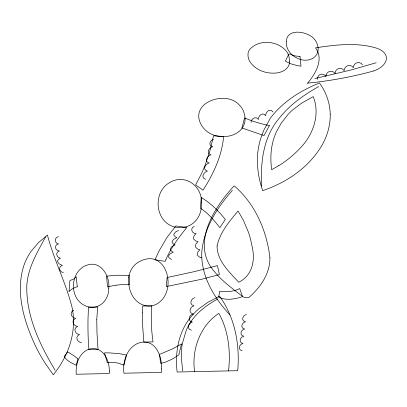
<?xml version="1.0" encoding="UTF-8"?>
<svg xmlns="http://www.w3.org/2000/svg" width="407" height="407" viewBox="0 0 407 407"><rect width="100%" height="100%" fill="white"/><g stroke="black" fill="none" stroke-linecap="round" stroke-linejoin="round"><path stroke-width="0.61" d="M317.638 79.375C316.758 74.354 323.377 72.09 325.87 76.485C325.829 71.556 332.321 69.104 335.022 73.575C334.981 68.646 341.473 66.193 344.169 70.67C344.129 65.736 350.62 63.283 353.322 67.76C353.281 62.831 359.773 60.373 362.474 64.85M69.053 291.437L69.872 280.596L74.176 278.815L76.262 276.846L77.269 286.747M228.546 370.894C230.723 351.363 228.551 330.754 218.839 313.38C200.051 325.707 191.458 349.837 194.597 371.642M251.043 122.339C251.078 118.61 256.034 115.674 258.353 119.47C258.15 115.685 262.968 111.538 265.664 115.7C265.461 111.915 270.273 107.769 272.97 111.935M269.424 125.539L264.011 135.582L241.916 127.956L244.576 117.974A131.578 128.749 -19.2 0 0 269.414 125.58M45.609 236.93C37.246 252.309 27.686 268.106 26.791 286.06C26.236 316.437 39.825 344.744 55.093 370.222M307.58 83.206C315.394 74.003 324.221 59.208 315.511 47.848C335.734 44.79 357.112 42.063 377.004 48.296C392.831 54.09 386.635 66.967 373.54 70.92M193.183 314.311C178.866 329.609 174.659 351.76 177.162 372.029L237.719 370.691C240.023 344.836 234.987 317.562 219.597 296.225L207.936 302.248L199.227 308.481A62.24 60.902 -19.2 0 0 193.183 314.311M232.392 190.405C216.9 207.712 203.734 228.765 201.76 252.416C200.921 276.322 214.291 297.893 229.863 314.937M194.18 226.429C189.754 228.134 191.86 233.735 196.082 233.603L194.175 235.658L193.473 237.576A3.073 3.007 -19.2 0 0 193.834 239.26L195.716 240.954L197.99 241.677L196.082 243.732L195.38 245.65A3.073 3.007 -19.2 0 0 195.747 247.334L197.629 249.028L199.903 249.756L197.99 251.806L197.293 253.729A3.073 3.007 -19.2 0 0 197.654 255.413L199.537 257.107L201.811 257.829M73.815 310.271C68.992 312.159 71.22 318.05 75.722 318.35C70.899 320.233 73.128 326.129 77.635 326.424C72.812 328.307 75.041 334.203 79.543 334.503C74.72 336.386 76.948 342.282 81.451 342.577M278.749 165.69L271.662 169.688C270.36 160.119 270.563 150.259 273.122 140.908A61.396 60.073 -19.2 0 1 276.455 131.731L281.14 123.27L288.064 114.392A64.855 63.461 -19.2 0 1 292.918 109.687L301.607 103.195L313.207 96.612C320.451 114.286 313.232 134.666 300.473 147.817A101.44 99.262 -19.2 0 1 278.754 165.695M318.62 86.569C306.527 93.447 294.816 101.297 285.17 111.411A101.14 98.967 -19.2 0 0 278.062 119.673C263.141 138.253 260.338 163.126 261.721 186.147M217.791 298.967C207.311 304.634 197.344 311.955 190.695 322.003A49.939 48.865 -19.2 0 0 186.136 330.667L183.298 340.323A48.769 47.721 -19.2 0 0 181.827 346.769L181.268 356.715L182.662 371.006M194.836 297.675C190.654 298.662 188.843 304.772 193.991 305.81C189.81 306.802 188.003 312.907 193.147 313.945C188.965 314.937 187.159 321.047 192.308 322.085C188.126 323.072 186.314 329.182 191.463 330.219M58.455 236.65C54.187 237.464 54.167 243.183 58.522 243.864C53.688 244.887 55.001 250.819 59.503 251.058C54.914 252.111 56.502 257.728 60.49 258.252L59.03 259.04L57.794 260.419A2.244 2.193 -19.2 0 0 57.657 261.925L59.122 263.863L62.388 265.425C57.799 266.483 59.386 272.095 63.375 272.619M213.573 139.408C209.671 140.069 208.053 145.721 212.719 146.642C208.959 147.553 205.621 153.47 210.958 154.797C207.199 155.708 203.861 161.625 209.198 162.953C205.438 163.868 202.101 169.78 207.438 171.113C203.678 172.024 200.336 177.94 205.677 179.268M246.383 314.57C242.48 315.232 240.863 320.889 245.528 321.805C241.631 322.471 240.008 328.123 244.678 329.044C240.781 329.706 239.158 335.358 243.829 336.279C239.927 336.94 238.309 342.592 242.974 343.513C239.077 344.174 237.454 349.827 242.124 350.748M178.617 230.382L175.376 232.087L173.947 234.091A2.244 2.193 -19.2 0 0 174.115 235.587L175.376 236.915L176.847 237.637L173.606 239.341L172.176 241.346A2.244 2.193 -19.2 0 0 172.344 242.842L173.606 244.169L175.076 244.892L171.84 246.596L170.411 248.601A2.244 2.193 -19.2 0 0 170.574 250.096L171.84 251.424L173.311 252.147L170.07 253.851L168.64 255.855A2.244 2.193 -19.2 0 0 168.803 257.351L170.07 258.679L171.54 259.401M376.221 62.744L351.149 69.958L314.876 78.531M299.99 56.314L300.997 66.214A61.95 60.618 -19.2 0 1 296.749 65.461L290.471 63.696L285.353 61.147L288.955 53.851L293.788 55.591A22.909 22.416 -19.2 0 0 299.99 56.319M69.032 291.417A17.699 17.318 -19.2 0 1 77.279 286.782M373.56 70.991A383.669 375.422 -19.2 0 1 307.575 83.135M201.521 202.94C201.872 210.277 199.328 218.004 193.595 222.822A19.745 19.317 -19.2 0 1 187.632 226.292C183.842 227.65 179.706 227.971 175.748 227.243A20.843 20.396 -19.2 0 1 169.414 224.898C156.644 217.552 154.548 198.184 163.884 187.296A21.286 20.828 -19.2 0 1 168.106 183.557C183.45 172.685 202.193 184.89 201.521 202.94M217.068 246.001C217.14 260.973 229.345 272.049 238.741 282.27C253.098 275.076 255.571 259.198 251.709 244.795A91.779 89.81 -19.2 0 0 248.448 232.255L243.274 220.055L238.09 211.024C229.339 221.357 219.912 232.458 217.068 246.001M142.323 312.317L142.648 325.702L143.849 342.099L153.027 341.895L152.111 334.488A167.124 163.533 -19.2 0 1 151.511 309.951L151.775 305.84L142.603 306.044L142.323 312.317M96.759 319.581L96.993 333.023L98.031 349.425L88.858 349.628L88.248 339.214A347.603 340.13 -19.2 0 1 88.049 317.684L88.472 307.244L97.644 307.041L96.759 319.581M161.61 368.9L161.564 372.374L123.947 373.209C122.532 362.383 126.231 349.72 136.243 344.119A17.297 16.926 -19.2 0 1 142.933 342.119C156.853 341.015 161.95 357.697 161.61 368.9M286.355 41.341L286.492 44.872A16.346 15.995 -19.2 0 0 288.059 49.761C292.552 57.875 303.856 63.095 312.515 58.516A11.437 11.187 -19.2 0 0 315.364 56.212C319.129 52.488 318.727 46.719 316.448 42.318A16.58 16.224 -19.2 0 0 313.822 38.528C307.463 31.573 287.159 27.569 286.355 41.341M128.576 277.493C128.042 286.91 130.881 297.537 139.133 303.006A19.083 18.671 -19.2 0 0 145.004 305.54L147.192 305.942A14.56 14.245 -19.2 0 0 153.225 305.55C180.23 296.245 167.699 243.91 137.485 262.744A18.9 18.493 -19.2 0 0 133.593 266.214C130.886 269.403 129.294 273.402 128.576 277.493M269.917 257.712C270.182 273.463 260.46 287.439 248.977 297.375C246.866 298.036 244.429 297.909 242.643 296.5C232.85 288.878 222.598 281.558 214.672 271.866C190.273 244.719 213.94 207.417 234.188 185.857C255.123 203.775 266.778 230.723 269.917 257.712M330.235 114.387C330.448 125.855 326.897 137.174 321.011 146.952A94.109 92.089 -19.2 0 1 313.12 157.713C299.934 173.28 281.888 184.152 262.678 190.634C258.476 178.256 256.354 165.013 257.85 151.953A75.402 73.779 -19.2 0 1 260.602 138.818L263.726 130.418L270.273 118.305A90.273 88.334 -19.2 0 1 277.396 109.987C289.102 97.848 303.988 89.265 319.505 82.942C323.631 88.767 326.79 95.289 328.581 102.208A55.693 54.492 -19.2 0 1 330.235 114.387M245.146 118.356C245.218 137.51 218.066 141.6 206.023 130.632A22.095 21.617 -19.2 0 1 201.775 125.671C187.724 102.869 225.992 89.408 239.469 105.154A20.645 20.202 -19.2 0 1 243.06 110.261L244.546 114.367L245.146 118.356M109.33 371.026L109.264 373.529L76.236 374.262C75.565 365.308 78.281 354.741 86.727 350.183A14.204 13.899 -19.2 0 1 92.323 348.616A12.307 12.042 -19.2 0 1 97.665 349.323C106.09 352.706 109.285 362.637 109.33 371.026M73.499 323.351C73.072 342.206 65.13 360.297 53.297 374.771L45.991 364.469A179.304 175.453 -19.2 0 1 36.472 348.016C24.206 322.461 14.55 291.809 24.435 263.899A59.122 57.85 -19.2 0 1 31.044 251.419L38.222 242.852L47.431 235.088C53.872 259.829 65.919 282.738 72.105 307.55A74.796 73.189 -19.2 0 1 73.499 323.351M108.75 288.273C109.142 297.904 101.582 308.201 91.224 307.183A17.593 17.216 -19.2 0 1 85.353 305.805C70.309 299.343 69.638 276.231 82.58 267.277A16.209 15.863 -19.2 0 1 86.579 265.293C100.498 259.829 110.251 276.083 108.75 288.273M201.256 197.405L200.437 208.252C208.247 213.192 214.209 220.492 219.887 227.666L225.32 219.424L220.767 213.975L215.354 208.369A91.636 89.667 -19.2 0 0 203.291 198.723L201.256 197.405M167.119 277.538L166.285 286.579L202.106 279.141L219.398 274.577L217.48 265.603L194.892 271.505L167.119 277.538M223.641 136.477C221.886 155.871 213.461 173.962 203.027 190.15L195.635 184.905L200.865 174.893A148.972 145.772 -19.2 0 0 205.652 163.711L209.905 150.844L213.538 135.801L223.641 136.477M289.631 61.722C289.346 69.724 280.479 73.336 273.529 73.133A30.494 29.838 -19.2 0 1 264.214 71.902C255.937 69.592 246.301 61.95 248.204 52.472A11.925 11.671 -19.2 0 1 249.796 49.379C258.984 38.858 278.281 40.741 286.564 51.516A17.526 17.15 -19.2 0 1 288.98 56.558L289.631 61.722M219.556 291.712L218.691 297.146C226.226 300.834 234.931 299.12 242.547 296.617L239.718 288.563C233.537 291.87 226.368 291.753 219.556 291.712M181.491 343.971L178.841 354.853L175.096 357.361A63.207 61.849 -19.2 0 1 171.22 359.574L165.145 362.301L160.567 363.375L159.564 354.38L172.665 348.824L181.491 343.971M126.536 355.108L123.87 365.089L118.325 363.207A33.715 32.987 -19.2 0 0 114.901 362.581L110.684 362.337L107.331 362.749L104.487 352.889A110.287 107.916 -19.2 0 1 109.117 352.884L119.312 353.622L126.536 355.108M77.93 358.893L76.155 365.247C71.749 363.054 66.728 360.938 64.143 356.491L67.771 351.897L74.227 355.977L77.93 358.893M166.01 259.3L165.135 261.35L155.026 259.768A142.267 139.209 -19.2 0 1 159.396 250.397L167.068 237.322L175.824 225.931L186.849 227.493C178.729 237.245 171.189 247.654 166.01 259.3M116.041 285.185L114.606 285.419A78.119 76.44 -19.2 0 0 107.555 286.976L106.537 276.175L113.812 275.432A106.212 103.933 -19.2 0 1 119.846 275.213L129.477 275.666L129.558 284.686L123.082 284.483L116.041 285.185"/></g></svg>
